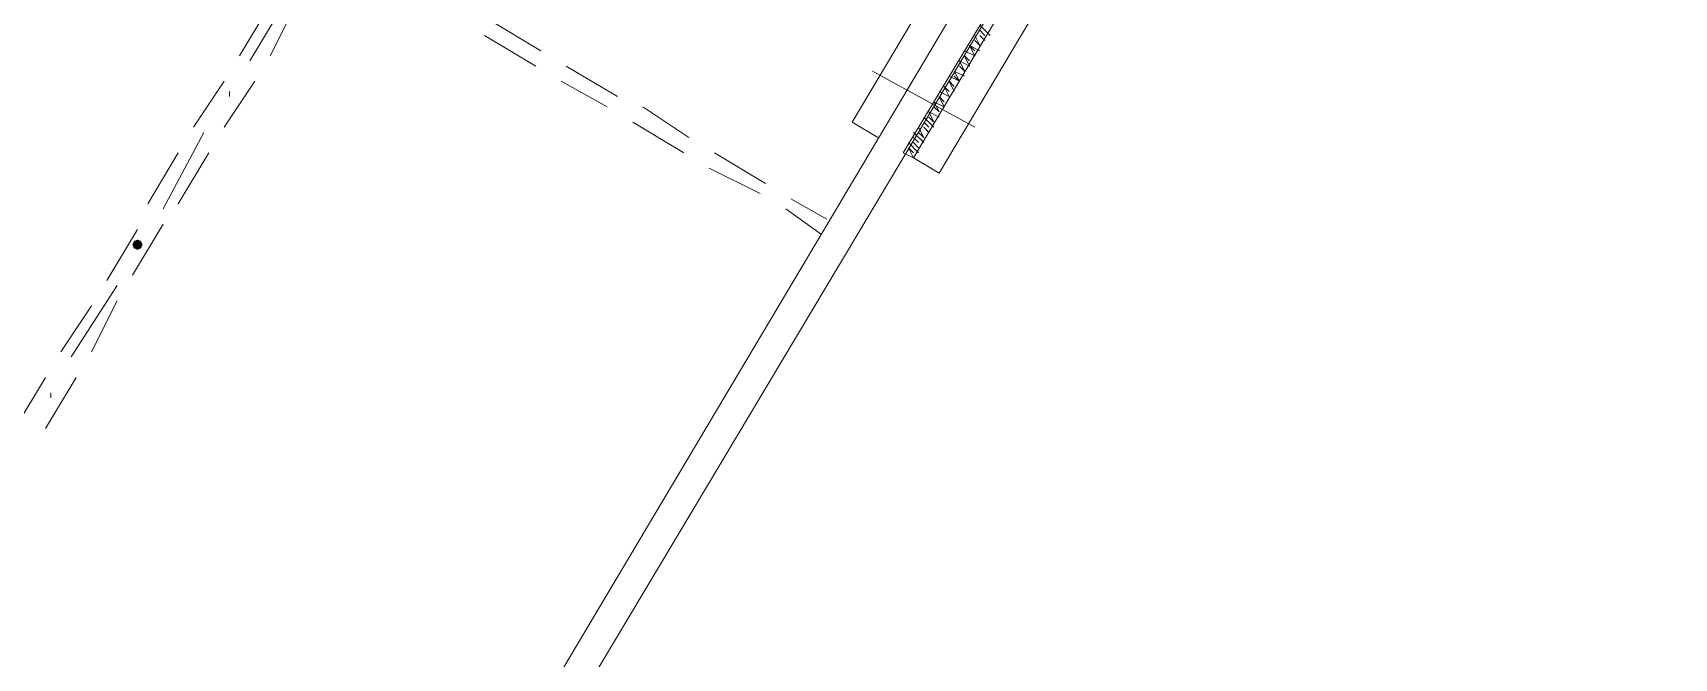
# Model space of a CAD drawing. Header units: millimetres. Extents: x 6 to 291, y 4 to 206.
# Drawn here: x 47.86 to 61.47, y 131.15 to 136.33 of the extents above; entities that cross this region are included whole.
import ezdxf

# ---------------------------------------------------------------- set-up
doc = ezdxf.new("R2010")
doc.units = ezdxf.units.MM
doc.layers.add('C00-00-00', color=7, linetype='Continuous')

msp = doc.modelspace()

# ---------------------------------------------------------------- hatches: boundary and pattern name
at = {"layer": 'C00-00-00'}
h = msp.add_hatch(color=256, dxfattribs=at)
h.dxf.hatch_style = 2
h.paths.add_polyline_path([(48.725668, 134.620004), (48.69577, 134.607568), (48.683334, 134.57767), (48.69577, 134.547773), (48.725668, 134.535337), (48.755566, 134.547773), (48.768001, 134.57767), (48.755566, 134.607568)])

# ---------------------------------------------------------------- linework, layer by layer
at = {"layer": 'C00-00-00', "lineweight": 5}
for points in [[(60.748335, 145.838336), (54.652333, 135.593669)], [(61.468002, 145.415001), (55.372, 135.170334)], [(57.869667, 140.504336), (50.969333, 128.905003)], [(58.081334, 140.335006), (51.181001, 128.778)], [(58.081334, 140.335006), (55.075668, 135.339672), (55.160332, 135.297337)], [(55.160332, 135.297337), (58.165999, 140.335006)], [(49.656998, 136.101673), (50.037999, 136.736672)], [(49.826335, 136.567334), (49.572334, 136.143999)], [(50.037999, 136.567334), (49.826335, 136.143999)], [(52.070001, 136.186333), (51.646666, 136.440339)], [(55.795335, 136.313336), (55.710666, 136.398005)], [(52.027666, 136.059339), (51.604331, 136.313336)], [(55.710666, 136.228668), (55.668332, 136.313336)], [(55.710666, 136.228668), (55.668332, 136.271002)], [(55.753, 136.313336), (55.710666, 136.355671)], [(55.753, 136.271002), (55.710666, 136.313336)], [(55.668332, 136.143999), (55.583667, 136.186333)], [(55.626001, 136.101673), (55.583667, 136.143999)], [(55.626001, 136.059339), (55.583667, 136.143999)], [(55.626001, 136.101673), (55.583667, 136.143999)], [(55.710666, 136.186333), (55.626001, 136.228668)], [(55.668332, 136.143999), (55.626001, 136.228668)], [(55.668332, 136.186333), (55.626001, 136.228668)], [(52.704999, 135.805333), (52.281668, 136.059339)], [(54.821666, 136.017004), (55.668332, 135.551335)], [(55.541333, 135.932336), (55.456668, 135.97467)], [(55.541333, 135.932336), (55.456668, 135.97467)], [(55.541333, 135.932336), (55.498999, 136.017004)], [(55.583667, 135.97467), (55.498999, 136.017004)], [(55.541333, 135.932336), (55.498999, 136.017004)], [(55.541333, 135.932336), (55.498999, 135.97467)], [(55.626001, 136.059339), (55.541333, 136.101673)], [(55.583667, 136.017004), (55.541333, 136.101673)], [(55.626001, 136.059339), (55.541333, 136.101673)], [(55.583667, 136.017004), (55.541333, 136.059339)], [(55.583667, 136.017004), (55.541333, 136.059339)], [(49.445335, 135.932336), (49.191333, 135.551335)], [(49.699332, 135.932336), (49.445335, 135.551335)], [(49.487665, 135.805333), (49.487665, 135.847667)], [(52.620335, 135.720672), (52.239334, 135.932336)], [(55.456668, 135.805333), (55.372, 135.847667)], [(55.456668, 135.805333), (55.372, 135.847667)], [(55.456668, 135.847667), (55.414334, 135.890001)], [(55.456668, 135.805333), (55.414334, 135.890001)], [(55.456668, 135.847667), (55.414334, 135.890001)], [(55.498999, 135.890001), (55.456668, 135.932336)], [(55.498999, 135.847667), (55.456668, 135.932336)], [(53.297667, 135.466666), (52.916667, 135.720672)], [(55.372, 135.678338), (55.329665, 135.762999)], [(55.414334, 135.720672), (55.329665, 135.762999)], [(55.372, 135.678338), (55.329665, 135.762999)], [(55.372, 135.678338), (55.329665, 135.720672)], [(55.414334, 135.720672), (55.372, 135.805333)], [(55.414334, 135.762999), (55.372, 135.805333)], [(55.414334, 135.720672), (55.372, 135.805333)], [(53.255333, 135.339672), (52.831998, 135.593669)], [(54.864, 135.466666), (54.652333, 135.593669)], [(55.329665, 135.551335), (55.245001, 135.636004)], [(55.329665, 135.551335), (55.245001, 135.636004)], [(55.287335, 135.551335), (55.245001, 135.593669)], [(55.329665, 135.593669), (55.287335, 135.678338)], [(55.372, 135.636004), (55.287335, 135.678338)], [(55.372, 135.636004), (55.287335, 135.678338)], [(55.329665, 135.593669), (55.287335, 135.636004)], [(48.937335, 134.874002), (49.276001, 135.509001)], [(55.202666, 135.339672), (55.118002, 135.424332)], [(55.202666, 135.339672), (55.118002, 135.424332)], [(55.245001, 135.424332), (55.160332, 135.509001)], [(55.202666, 135.424332), (55.160332, 135.466666)], [(55.202666, 135.424332), (55.160332, 135.466666)], [(55.202666, 135.382006), (55.160332, 135.424332)], [(55.245001, 135.466666), (55.202666, 135.551335)], [(55.245001, 135.466666), (55.202666, 135.509001)], [(55.245001, 135.466666), (55.202666, 135.509001)], [(55.287335, 135.509001), (55.245001, 135.551335)], [(55.287335, 135.509001), (55.245001, 135.551335)], [(49.064334, 135.339672), (48.810332, 134.916337)], [(49.318332, 135.339672), (49.064334, 134.916337)], [(53.932666, 135.085666), (53.509335, 135.339672)], [(55.160332, 135.339672), (55.118002, 135.382006)], [(55.160332, 135.297337), (55.118002, 135.382006)], [(55.160332, 135.297337), (55.372, 135.170334)], [(53.890331, 135.001005), (53.467001, 135.212669)], [(54.440665, 134.789334), (54.144333, 134.958671)], [(48.937335, 134.747), (48.683333, 134.323673)], [(54.398335, 134.662339), (54.101999, 134.874002)], [(48.725668, 134.704665), (48.471666, 134.281338)], [(48.175334, 133.646332), (48.556334, 134.239004)], [(48.344667, 134.069667), (48.090665, 133.688666)], [(48.556334, 134.112001), (48.344667, 133.688666)], [(47.963666, 133.477003), (47.709669, 133.053668)], [(48.217668, 133.477003), (47.963666, 133.053668)], [(48.006001, 133.307666), (48.006001, 133.35)]]:
    msp.add_lwpolyline(points, dxfattribs=at)

doc.saveas('drawing.dxf')
